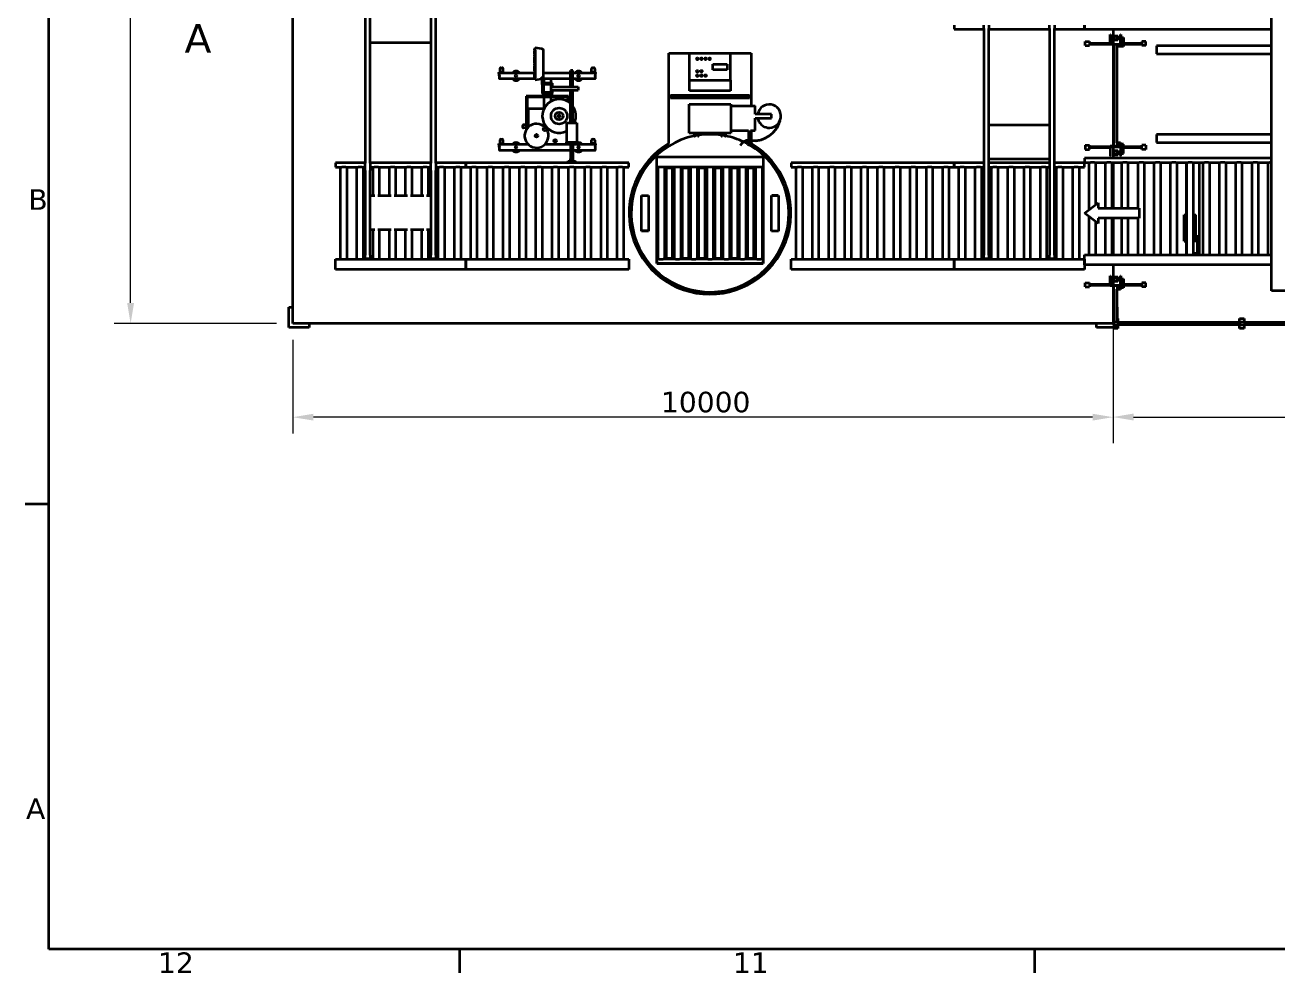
# Model space of a CAD drawing. Header units: millimetres. Extents: x 0 to 84100, y 0 to 59400.
# Drawn here: x 1710 to 16985, y 1710 to 13264 of the extents above; entities that cross this region are included whole.
import ezdxf

# ---------------------------------------------------------------- set-up
doc = ezdxf.new("R2010")
doc.units = ezdxf.units.MM
doc.header["$LTSCALE"] = 100
doc.linetypes.add('CHAIN', pattern=[0.3543, 0.2362, -0.0295, 0.0591, -0.0295])
for name, color, linetype, lineweight in [('Border (ISO)', 7, 'Continuous', 35), ('Dimension (ISO)', 7, 'Continuous', 18), ('Section Line (ISO)', 7, 'CHAIN', 50), ('Visible (ISO)', 7, 'Continuous', 35)]:
    doc.layers.add(name, color=color, linetype=linetype, lineweight=lineweight)
doc.styles.add('Label Text (ISO)', font='verdana.ttf')
doc.styles.add('Note Text (ISO)', font='verdana.ttf')
doc.dimstyles.new('Default - Method 1b (ISO)', dxfattribs={"dimscale": 100, "dimtxt": 2.5, "dimasz": 2.5, "dimexe": 2, "dimexo": 2, "dimgap": 0.5, "dimtad": 1, "dimtoh": 1, "dimdec": 1, "dimrnd": 1e-08, "dimtxsty": 'Note Text (ISO)', "dimcen": 0.09, "dimdle": 10, "dimclrd": 256, "dimclre": 256, "dimclrt": 256, "dimadec": 1, "dimazin": 2, "dimtfac": 0.72, "dimtmove": 0, "dimatfit": 3, "dimfxl": 1, "dimtolj": 1, "dimlwd": -1, "dimlwe": -1, "dimarcsym": 0})
doc.dimstyles.new('Salg Layout', dxfattribs={"dimscale": 100, "dimtxt": 2.5, "dimasz": 2.5, "dimexe": 3.175, "dimexo": 0, "dimgap": 0.762, "dimtad": 1, "dimdec": 0, "dimrnd": 1e-08, "dimzin": 0, "dimtxsty": 'Note Text (ISO)', "dimcen": 0.09, "dimdle": 10, "dimclrd": 256, "dimclre": 256, "dimclrt": 256, "dimadec": 0, "dimazin": 0, "dimtfac": 1, "dimtmove": 0, "dimatfit": 3, "dimfxl": 1, "dimtolj": 1, "dimtzin": 0, "dimlwd": -1, "dimlwe": -1, "dimarcsym": 0})

# ---------------------------------------------------------------- blocks, each defined once
blk = doc.blocks.new('Borders Default Border')
at = {"layer": 'Border (ISO)'}
for p, q in [((20, 74.25), (17.1, 74.25)), ((70.08, 20), (70.08, 17.1)), ((140.17, 20), (140.17, 17.1))]:
    blk.add_line(p, q, dxfattribs=at)
at = {"layer": 'Border (ISO)', "flags": 128}
blk.add_lwpolyline([(20, 20), (20, 574), (821, 574), (821, 20), (20, 20)], dxfattribs=at)
at = {"layer": 'Border (ISO)', "char_height": 2.5, "attachment_point": 7, "style": 'Note Text (ISO)'}
for s, insert in [('B', (17.5, 110.12)), ('A', (17.22, 35.88)), ('12', (33.31, 17.1)), ('11', (103.4, 17.1))]:
    blk.add_mtext(s, dxfattribs=dict(at, insert=insert))
blk = doc.blocks.new('2dTransSection0')
at = {"layer": 'Section Line (ISO)', "insert": (36.54, 129.26), "char_height": 3.5, "attachment_point": 7, "style": 'Label Text (ISO)'}
blk.add_mtext('A', dxfattribs=at)
blk = doc.blocks.new('*D19')
at = {"layer": 'Defpoints', "color": 0, "transparency": 16777216}
for p in [(14975, 9626), (39705, 9599), (39705, 8486)]:
    blk.add_point(p, dxfattribs=at)
at = {"layer": 'Dimension (ISO)', "transparency": 16777216}
for p, q in [((14975, 9626), (14975, 8169)), ((39705, 9599), (39705, 8169)), ((15225, 8486), (39455, 8486))]:
    blk.add_line(p, q, dxfattribs=at)
for points in [[(15225, 8528), (15225, 8444), (14975, 8486)], [(39455, 8528), (39455, 8444), (39705, 8486)]]:
    blk.add_solid(points, dxfattribs=at)
at = {"layer": 'Dimension (ISO)', "transparency": 16777216, "insert": (26826, 8823), "char_height": 250, "attachment_point": 1, "style": 'Note Text (ISO)'}
blk.add_mtext('\\A1;24731', dxfattribs=at)
blk = doc.blocks.new('*D20')
at = {"layer": 'Defpoints', "color": 0, "transparency": 16777216}
for p in [(4975, 9626), (14975, 9626), (4975, 8484)]:
    blk.add_point(p, dxfattribs=at)
at = {"layer": 'Dimension (ISO)', "transparency": 16777216}
for p, q in [((4975, 9426), (4975, 8284)), ((14975, 9426), (14975, 8284)), ((14725, 8484), (5225, 8484))]:
    blk.add_line(p, q, dxfattribs=at)
for points in [[(5225, 8526), (5225, 8443), (4975, 8484)], [(14725, 8526), (14725, 8443), (14975, 8484)]]:
    blk.add_solid(points, dxfattribs=at)
at = {"layer": 'Dimension (ISO)', "transparency": 16777216, "insert": (9463, 8794), "char_height": 250, "attachment_point": 1, "style": 'Note Text (ISO)'}
blk.add_mtext('\\A1;10000', dxfattribs=at)
blk = doc.blocks.new('*D22')
at = {"layer": 'Defpoints', "color": 0, "transparency": 16777216}
for p in [(2997, 19626), (4975, 19626), (4975, 9626)]:
    blk.add_point(p, dxfattribs=at)
at = {"layer": 'Dimension (ISO)', "transparency": 16777216}
for p, q in [((4775, 19626), (2797, 19626)), ((2997, 9876), (2997, 19376)), ((4775, 9626), (2797, 9626))]:
    blk.add_line(p, q, dxfattribs=at)
for points in [[(2955, 19376), (3039, 19376), (2997, 19626)], [(2955, 9876), (3039, 9876), (2997, 9626)]]:
    blk.add_solid(points, dxfattribs=at)
at = {"layer": 'Dimension (ISO)', "transparency": 16777216, "insert": (2687, 14114), "char_height": 250, "attachment_point": 1, "rotation": 90, "style": 'Note Text (ISO)'}
blk.add_mtext('\\A1;10000', dxfattribs=at)

msp = doc.modelspace()

# ---------------------------------------------------------------- linework, layer by layer
at = {"layer": 'Visible (ISO)'}
for p, q in [((4974.95, 9626.01), (4974.95, 19626.01)), ((16905.45, 10026.01), (16905.45, 19226.01)), ((5857.95, 14930.01), (5857.95, 11582.01)), ((5917.95, 11582.01), (5917.95, 14930.01)), ((6657.95, 14930.01), (6657.95, 11582.01)), ((6717.95, 11582.01), (6717.95, 14930.01)), ((13036.95, 13264.51), (13036.95, 13212.51)), ((13036.95, 13212.51), (13400.95, 13212.51)), ((13400.95, 13220.01), (13400.95, 13263)), ((13400.95, 13220.01), (13400.95, 10459.01)), ((13460.95, 13263), (13460.95, 13220.01)), ((13460.95, 10459.01), (13460.95, 13220.01)), ((13460.95, 13212.51), (14200.95, 13212.51)), ((14200.95, 13220.01), (14200.95, 13263)), ((14200.95, 13220.01), (14200.95, 10459.01)), ((14260.95, 13263), (14260.95, 13220.01)), ((14260.95, 10459.01), (14260.95, 13220.01)), ((14260.95, 13212.51), (14624.95, 13212.51)), ((14624.95, 13264.51), (14624.95, 13212.51)), ((14624.95, 13212.51), (14624.95, 13264.51)), ((14624.95, 13212.51), (16905.45, 13212.51)), ((14939.45, 13026.01), (14939.45, 13148.01)), ((14939.45, 13148.01), (14945.45, 13148.01)), ((14945.45, 13148.01), (14945.45, 13032.01)), ((14974.95, 13212.51), (14974.95, 13032.01)), ((15065.45, 13032.01), (15065.45, 13148.01)), ((15065.45, 13148.01), (15071.45, 13148.01)), ((15071.45, 13148.01), (15071.45, 13026.01)), ((5917.95, 13051.01), (6657.95, 13051.01)), ((7930.13, 12962.48), (7930.13, 12987.5)), ((8010.74, 12973.28), (7930.13, 12987.5)), ((14636.45, 13063.01), (14686.45, 13063.01)), ((14636.45, 13013.01), (14636.45, 13063.01)), ((14636.45, 13013.01), (14686.45, 13013.01)), ((14686.45, 13063.01), (14686.45, 13013.01)), ((14686.45, 13044.01), (14939.45, 13044.01)), ((14686.45, 13032.01), (14939.45, 13032.01)), ((15071.45, 13026.01), (14939.45, 13026.01)), ((14945.45, 13032.01), (15065.45, 13032.01)), ((14974.95, 13112.01), (14979.45, 13112.01)), ((14974.95, 13026.01), (14974.95, 11786.01)), ((14990.45, 13002.01), (14974.95, 13002.01)), ((14979.45, 13134.01), (15031.45, 13134.01)), ((14979.45, 13078.01), (14979.45, 13134.01)), ((15031.45, 13078.01), (14979.45, 13078.01)), ((14990.45, 11826.01), (14990.45, 13026.01)), ((15020.45, 13026.01), (15020.45, 11826.01)), ((15100.45, 13002.01), (15020.45, 13002.01)), ((15031.45, 13134.01), (15031.45, 13078.01)), ((15031.45, 13112.01), (15065.45, 13112.01)), ((15071.45, 13112.01), (15100.45, 13112.01)), ((15071.45, 13044.01), (15324.45, 13044.01)), ((15071.45, 13032.01), (15324.45, 13032.01)), ((15100.45, 13112.01), (15100.45, 13044.01)), ((15100.45, 13032.01), (15100.45, 13002.01)), ((15374.45, 13063.01), (15324.45, 13063.01)), ((15324.45, 13063.01), (15324.45, 13013.01)), ((15374.45, 13013.01), (15324.45, 13013.01)), ((15374.45, 13013.01), (15374.45, 13063.01)), ((16905.45, 13011.41), (15505.45, 13011.41)), ((15505.45, 13011.41), (15505.45, 12911.41)), ((7929.88, 12974.8), (7922.51, 12974.8)), ((7922.51, 12955.75), (7922.51, 12974.8)), ((7929.88, 12955.75), (7922.51, 12955.75)), ((7929.88, 12949.4), (7922.51, 12949.4)), ((7922.51, 12930.35), (7922.51, 12949.4)), ((7929.88, 12930.35), (7922.51, 12930.35)), ((7929.88, 12924), (7922.51, 12924)), ((7922.51, 12904.95), (7922.51, 12924)), ((7929.88, 12904.95), (7922.51, 12904.95)), ((7929.88, 12898.6), (7922.51, 12898.6)), ((7922.51, 12879.55), (7922.51, 12898.6)), ((7929.88, 12879.55), (7922.51, 12879.55)), ((7929.88, 12873.2), (7922.51, 12873.2)), ((7922.51, 12854.15), (7922.51, 12873.2)), ((7929.88, 12854.15), (7922.51, 12854.15)), ((7929.88, 12847.8), (7922.51, 12847.8)), ((7922.51, 12828.75), (7922.51, 12847.8)), ((7930.13, 12974.8), (7929.88, 12974.8)), ((7929.88, 12608.77), (7929.88, 12974.8)), ((7930.13, 12962.48), (7930.13, 12621.08)), ((8031.73, 12614.25), (8031.73, 12948.27)), ((9560.95, 12920.51), (9810.95, 12920.51)), ((9560.95, 11822.07), (9560.95, 12920.51)), ((9810.95, 12590.91), (9810.95, 12920.51)), ((9810.95, 12920.51), (10310.95, 12920.51)), ((9896.59, 12854.29), (9896.59, 12855.16)), ((9916.59, 12854.29), (9916.59, 12855.16)), ((9946.59, 12854.29), (9946.59, 12855.16)), ((9966.59, 12854.29), (9966.59, 12855.16)), ((9996.59, 12854.29), (9996.59, 12855.16)), ((10016.59, 12854.29), (10016.59, 12855.16)), ((10046.59, 12854.29), (10046.59, 12855.16)), ((10066.59, 12854.29), (10066.59, 12855.16)), ((10310.95, 12590.91), (10310.95, 12920.51)), ((10310.95, 12920.51), (10560.95, 12920.51)), ((10560.95, 12920.51), (10560.95, 12279.4)), ((15505.45, 12911.41), (16905.45, 12911.41)), ((7489.44, 12686.48), (7484.36, 12686.48)), ((7484.36, 12683.69), (7484.36, 12686.48)), ((7484.36, 12678.12), (7484.36, 12683.69)), ((7489.44, 12683.69), (7484.36, 12683.69)), ((7489.44, 12644.46), (7489.44, 12690.18)), ((7489.44, 12690.18), (7547.86, 12690.18)), ((7493.25, 12607.63), (7493.25, 12681.29)), ((7494.52, 12682.56), (7922.51, 12682.56)), ((7498.96, 12715.23), (7498.96, 12690.18)), ((7498.96, 12715.23), (7499.6, 12715.23)), ((7499.6, 12731.7), (7499.6, 12690.18)), ((7512.3, 12744.4), (7525, 12744.4)), ((7537.7, 12690.18), (7537.7, 12731.7)), ((7537.7, 12715.23), (7538.33, 12715.23)), ((7538.33, 12690.18), (7538.33, 12715.23)), ((7547.86, 12690.18), (7547.86, 12682.56)), ((7547.86, 12686.48), (7552.94, 12686.48)), ((7547.86, 12683.69), (7552.94, 12683.69)), ((7552.94, 12683.69), (7552.94, 12686.48)), ((7552.94, 12682.56), (7552.94, 12683.69)), ((7929.88, 12828.75), (7922.51, 12828.75)), ((7929.88, 12822.4), (7922.51, 12822.4)), ((7922.51, 12803.35), (7922.51, 12822.4)), ((7929.88, 12803.35), (7922.51, 12803.35)), ((7929.88, 12797), (7922.51, 12797)), ((7922.51, 12777.95), (7922.51, 12797)), ((7929.88, 12777.95), (7922.51, 12777.95)), ((7929.88, 12771.6), (7922.51, 12771.6)), ((7922.51, 12752.55), (7922.51, 12771.6)), ((7929.88, 12752.55), (7922.51, 12752.55)), ((7929.88, 12746.2), (7922.51, 12746.2)), ((7922.51, 12727.15), (7922.51, 12746.2)), ((7929.88, 12727.15), (7922.51, 12727.15)), ((7929.88, 12720.8), (7922.51, 12720.8)), ((7922.51, 12701.75), (7922.51, 12720.8)), ((7929.88, 12701.75), (7922.51, 12701.75)), ((7929.88, 12695.4), (7922.51, 12695.4)), ((7922.51, 12676.35), (7922.51, 12695.4)), ((8031.73, 12682.56), (8358.68, 12682.56)), ((8389.16, 12708.44), (8358.68, 12708.44)), ((8358.68, 12510.44), (8358.68, 12708.44)), ((8389.16, 12510.44), (8389.16, 12708.44)), ((8389.16, 12682.56), (8660.38, 12682.56)), ((8607.04, 12686.48), (8601.96, 12686.48)), ((8601.96, 12683.69), (8601.96, 12686.48)), ((8601.96, 12682.56), (8601.96, 12683.69)), ((8607.04, 12683.69), (8601.96, 12683.69)), ((8665.46, 12690.18), (8607.04, 12690.18)), ((8607.04, 12690.18), (8607.04, 12682.56)), ((8616.56, 12690.18), (8616.56, 12715.23)), ((8616.56, 12715.23), (8617.2, 12715.23)), ((8617.2, 12690.18), (8617.2, 12731.7)), ((8629.9, 12744.4), (8642.6, 12744.4)), ((8655.3, 12731.7), (8655.3, 12690.18)), ((8655.3, 12715.23), (8655.93, 12715.23)), ((8655.93, 12715.23), (8655.93, 12690.18)), ((8661.65, 12681.29), (8661.65, 12607.63)), ((8665.46, 12644.46), (8665.46, 12690.18)), ((8665.46, 12686.48), (8670.54, 12686.48)), ((8665.46, 12683.69), (8670.54, 12683.69)), ((8670.54, 12683.69), (8670.54, 12686.48)), ((8670.54, 12678.12), (8670.54, 12683.69)), ((9896.59, 12701.18), (9896.59, 12702.05)), ((9916.59, 12701.18), (9916.59, 12702.05)), ((9946.59, 12701.18), (9946.59, 12702.05)), ((9966.59, 12701.18), (9966.59, 12702.05)), ((10096.32, 12718.3), (10096.32, 12786.15)), ((10096.32, 12786.15), (10269.92, 12786.15)), ((10096.32, 12717.43), (10096.32, 12718.3)), ((10269.92, 12718.3), (10096.32, 12718.3)), ((10269.92, 12717.43), (10096.32, 12717.43)), ((10269.92, 12786.15), (10269.92, 12718.3)), ((10269.92, 12717.43), (10269.92, 12718.3)), ((7484.36, 12675.33), (7484.36, 12678.12)), ((7489.44, 12678.12), (7484.36, 12678.12)), ((7489.44, 12675.33), (7484.36, 12675.33)), ((7930.13, 12606.36), (7494.52, 12606.36)), ((7929.88, 12676.35), (7922.51, 12676.35)), ((7929.88, 12670), (7922.51, 12670)), ((7922.51, 12650.95), (7922.51, 12670)), ((7929.88, 12650.95), (7922.51, 12650.95)), ((7929.88, 12644.6), (7922.51, 12644.6)), ((7922.51, 12625.55), (7922.51, 12644.6)), ((7929.88, 12625.55), (7922.51, 12625.55)), ((7930.13, 12608.77), (7929.88, 12608.77)), ((7930.13, 12596.07), (7930.13, 12621.08)), ((7930.13, 12596.07), (8031.73, 12613.98)), ((8013.95, 12606.36), (7988.51, 12606.36)), ((8013.95, 12537.78), (8013.95, 12610.85)), ((8013.95, 12537.78), (8013.95, 12428.56)), ((8031.73, 12537.78), (8013.95, 12537.78)), ((8031.73, 12614.25), (8031.73, 12613.98)), ((8031.73, 12537.78), (8031.73, 12613.98)), ((8358.68, 12606.36), (8031.73, 12606.36)), ((8140.95, 12555.56), (8031.73, 12555.56)), ((8123.17, 12537.78), (8031.73, 12537.78)), ((8031.73, 12537.78), (8031.73, 12446.34)), ((8035.72, 12606.36), (8035.72, 12555.56)), ((8119.18, 12606.36), (8119.18, 12555.56)), ((8123.17, 12446.34), (8123.17, 12537.78)), ((8140.95, 12510.44), (8140.95, 12555.56)), ((8660.38, 12606.36), (8389.16, 12606.36)), ((8665.46, 12678.12), (8670.54, 12678.12)), ((8665.46, 12675.33), (8670.54, 12675.33)), ((8670.54, 12675.33), (8670.54, 12678.12)), ((9810.95, 12463.26), (9810.95, 12590.91)), ((9810.95, 12590.91), (10310.95, 12590.91)), ((9896.59, 12647.39), (9896.59, 12648.25)), ((9916.59, 12647.39), (9916.59, 12648.25)), ((9946.59, 12647.39), (9946.59, 12648.25)), ((9966.59, 12647.39), (9966.59, 12648.25)), ((9996.59, 12647.39), (9996.59, 12648.25)), ((10016.59, 12647.39), (10016.59, 12648.25)), ((10310.95, 12590.91), (10310.95, 12463.26)), ((8023.6, 12396.81), (7817.81, 12396.81)), ((7817.81, 12396.81), (7817.81, 12384.11)), ((8337.09, 12384.11), (7817.81, 12384.11)), ((7819.08, 12384.11), (7819.08, 11986.33)), ((7831.78, 12384.11), (7831.78, 12005.13)), ((8013.95, 12428.56), (8026.14, 12428.56)), ((8131.3, 12419.67), (8023.6, 12419.67)), ((8023.6, 12419.67), (8023.6, 12396.81)), ((8131.3, 12396.81), (8023.6, 12396.81)), ((8026.14, 12442.91), (8029.32, 12446.09)), ((8026.14, 12419.67), (8026.14, 12442.91)), ((8029.32, 12446.09), (8056.62, 12446.09)), ((8056.62, 12436.44), (8031.22, 12436.44)), ((8031.22, 12436.44), (8031.22, 12424.5)), ((8031.22, 12428.56), (8031.48, 12428.56)), ((8031.22, 12424.5), (8123.68, 12424.5)), ((8056.88, 12436.18), (8031.48, 12436.18)), ((8031.48, 12436.18), (8031.48, 12424.75)), ((8031.48, 12424.75), (8123.42, 12424.75)), ((8031.73, 12446.34), (8123.17, 12446.34)), ((8035.72, 12424.75), (8035.72, 12424.5)), ((8035.72, 12384.11), (8035.72, 12244.41)), ((8056.62, 12446.09), (8056.62, 12436.44)), ((8056.88, 12446.34), (8056.88, 12436.18)), ((8098.02, 12436.18), (8098.02, 12446.34)), ((8123.42, 12436.18), (8098.02, 12436.18)), ((8098.28, 12436.44), (8098.28, 12446.09)), ((8098.28, 12446.09), (8125.58, 12446.09)), ((8123.68, 12436.44), (8098.28, 12436.44)), ((8119.18, 12424.75), (8119.18, 12424.5)), ((8119.18, 12384.11), (8119.18, 12333.12)), ((8123.17, 12510.44), (8453.37, 12510.44)), ((8123.17, 12469.8), (8453.37, 12469.8)), ((8123.42, 12424.75), (8123.42, 12436.18)), ((8123.42, 12428.56), (8123.68, 12428.56)), ((8123.68, 12424.5), (8123.68, 12436.44)), ((8125.58, 12446.09), (8128.76, 12442.91)), ((8128.76, 12442.91), (8128.76, 12419.67)), ((8128.76, 12428.56), (8140.95, 12428.56)), ((8131.3, 12419.67), (8131.3, 12396.81)), ((8337.09, 12396.81), (8131.3, 12396.81)), ((8140.95, 12428.56), (8140.95, 12469.8)), ((8323.12, 12384.11), (8323.12, 12333.54)), ((8335.82, 12384.11), (8335.82, 12325.67)), ((8337.09, 12396.81), (8337.09, 12384.11)), ((8358.68, 12073.44), (8358.68, 12469.8)), ((8389.16, 12073.44), (8389.16, 12469.8)), ((8453.37, 12510.44), (8453.37, 12469.8)), ((9580.95, 12371.29), (9580.95, 12411.29)), ((9580.95, 12411.29), (10540.95, 12411.29)), ((10310.95, 12463.26), (9810.95, 12463.26)), ((10540.95, 12411.29), (10540.95, 12371.29)), ((7844.48, 12244.41), (7844.48, 12019.13)), ((8036.82, 12244.41), (7844.48, 12244.41)), ((10540.95, 12371.29), (9580.95, 12371.29)), ((9808.95, 11947.19), (9808.95, 12301.19)), ((9808.95, 12301.19), (10312.95, 12301.19)), ((10312.95, 12301.19), (10312.95, 11947.19)), ((10312.95, 12279.4), (10610.95, 12279.4)), ((10610.95, 12179.4), (10610.95, 12279.4)), ((8310.42, 12073.44), (8310.42, 11838.01)), ((8310.42, 12073.44), (8437.42, 12073.44)), ((8437.42, 12073.44), (8437.42, 11838.01)), ((10810.95, 12179.4), (10610.95, 12179.4)), ((10610.95, 11979.4), (10610.95, 12129.4)), ((10610.95, 12129.4), (10810.95, 12129.4)), ((10810.95, 12129.4), (10810.95, 12179.4)), ((7777.86, 12017.08), (7777.86, 12039.94)), ((7819.08, 12047.56), (7785.48, 12047.56)), ((7819.08, 12009.46), (7785.48, 12009.46)), ((7844.48, 12047.56), (7831.78, 12047.56)), ((7835.36, 12009.46), (7831.78, 12009.46)), ((10312.95, 11947.19), (9808.95, 11947.19)), ((9870.95, 11947.19), (9870.95, 11913.19)), ((9873.95, 11916.19), (9873.95, 11942.19)), ((9877.95, 11946.19), (9913.95, 11946.19)), ((9917.95, 11942.19), (9917.95, 11916.19)), ((9920.95, 11913.19), (9920.95, 11947.19)), ((10200.95, 11947.19), (10200.95, 11913.19)), ((10203.95, 11916.19), (10203.95, 11942.19)), ((10207.95, 11946.19), (10243.95, 11946.19)), ((10247.95, 11942.19), (10247.95, 11916.19)), ((10250.95, 11913.19), (10250.95, 11947.19)), ((10312.95, 11979.4), (10529.35, 11979.4)), ((10529.35, 11979.4), (10529.35, 11811.34)), ((10556.18, 11979.4), (10610.95, 11979.4)), ((10556.18, 11811.34), (10556.18, 11979.4)), ((10560.95, 11979.4), (10560.95, 11857.24)), ((14200.95, 12044.51), (13460.95, 12044.51)), ((16905.45, 11931.41), (15505.45, 11931.41)), ((15505.45, 11931.41), (15505.45, 11831.41)), ((7489.44, 11816.32), (7484.36, 11816.32)), ((7484.36, 11813.54), (7484.36, 11816.32)), ((7484.36, 11807.96), (7484.36, 11813.54)), ((7489.44, 11813.54), (7484.36, 11813.54)), ((7484.36, 11805.18), (7484.36, 11807.96)), ((7489.44, 11807.96), (7484.36, 11807.96)), ((7489.44, 11805.18), (7484.36, 11805.18)), ((7489.44, 11774.31), (7489.44, 11820.03)), ((7489.44, 11820.03), (7547.86, 11820.03)), ((7493.25, 11737.48), (7493.25, 11811.14)), ((7494.52, 11812.41), (7841.35, 11812.41)), ((7498.96, 11845.07), (7498.96, 11820.03)), ((7498.96, 11845.07), (7499.6, 11845.07)), ((7499.6, 11861.55), (7499.6, 11820.03)), ((7512.3, 11874.25), (7525, 11874.25)), ((7537.7, 11820.03), (7537.7, 11861.55)), ((7537.7, 11845.07), (7538.33, 11845.07)), ((7538.33, 11820.03), (7538.33, 11845.07)), ((7547.86, 11820.03), (7547.86, 11812.41)), ((7547.86, 11816.32), (7552.94, 11816.32)), ((7547.86, 11813.54), (7552.94, 11813.54)), ((7552.94, 11813.54), (7552.94, 11816.32)), ((7552.94, 11812.41), (7552.94, 11813.54)), ((8050.8, 11812.41), (8358.68, 11812.41)), ((8050.99, 11812.61), (8310.42, 11812.61)), ((8119.18, 11812.61), (8119.18, 11812.41)), ((8310.42, 11838.01), (8437.42, 11838.01)), ((8310.42, 11812.61), (8310.42, 11838.01)), ((8358.68, 11838.01), (8358.68, 11617.03)), ((8389.16, 11838.01), (8389.16, 11617.03)), ((8389.16, 11812.41), (8660.38, 11812.41)), ((8607.04, 11816.32), (8601.96, 11816.32)), ((8601.96, 11813.54), (8601.96, 11816.32)), ((8601.96, 11812.41), (8601.96, 11813.54)), ((8607.04, 11813.54), (8601.96, 11813.54)), ((8665.46, 11820.03), (8607.04, 11820.03)), ((8607.04, 11820.03), (8607.04, 11812.41)), ((8616.56, 11820.03), (8616.56, 11845.07)), ((8616.56, 11845.07), (8617.2, 11845.07)), ((8617.2, 11820.03), (8617.2, 11861.55)), ((8629.9, 11874.25), (8642.6, 11874.25)), ((8655.3, 11861.55), (8655.3, 11820.03)), ((8655.3, 11845.07), (8655.93, 11845.07)), ((8655.93, 11845.07), (8655.93, 11820.03)), ((8661.65, 11811.14), (8661.65, 11737.48)), ((8665.46, 11774.31), (8665.46, 11820.03)), ((8665.46, 11816.32), (8670.54, 11816.32)), ((8665.46, 11813.54), (8670.54, 11813.54)), ((8665.46, 11807.96), (8670.54, 11807.96)), ((8665.46, 11805.18), (8670.54, 11805.18)), ((8670.54, 11813.54), (8670.54, 11816.32)), ((8670.54, 11807.96), (8670.54, 11813.54)), ((8670.54, 11805.18), (8670.54, 11807.96)), ((9874.95, 11909.19), (9880.95, 11909.19)), ((9880.95, 11912.19), (9877.95, 11912.19)), ((9880.95, 11909.19), (9880.95, 11912.19)), ((9913.95, 11912.19), (9910.95, 11912.19)), ((9910.95, 11912.19), (9910.95, 11909.19)), ((9910.95, 11909.19), (9916.95, 11909.19)), ((10204.95, 11909.19), (10210.95, 11909.19)), ((10210.95, 11912.19), (10207.95, 11912.19)), ((10210.95, 11909.19), (10210.95, 11912.19)), ((10243.95, 11912.19), (10240.95, 11912.19)), ((10240.95, 11912.19), (10240.95, 11909.19)), ((10240.95, 11909.19), (10246.95, 11909.19)), ((10428.69, 11795), (10430.5, 11794.16)), ((10529.35, 11811.34), (10556.18, 11811.34)), ((10560.95, 11855.23), (10560.95, 11850.73)), ((14636.45, 11799.01), (14686.45, 11799.01)), ((14636.45, 11799.01), (14636.45, 11749.01)), ((14686.45, 11749.01), (14686.45, 11799.01)), ((14939.45, 11780.01), (14686.45, 11780.01)), ((14939.45, 11768.01), (14686.45, 11768.01)), ((14939.45, 11786.01), (14939.45, 11664.01)), ((15071.45, 11786.01), (14939.45, 11786.01)), ((14945.45, 11664.01), (14945.45, 11780.01)), ((14945.45, 11780.01), (15065.45, 11780.01)), ((14974.95, 11833.51), (14990.45, 11833.51)), ((14985.45, 11810.01), (14974.95, 11810.01)), ((14974.95, 11780.01), (14974.95, 11639.51)), ((14985.45, 11826.01), (14990.45, 11826.01)), ((14985.45, 11786.01), (14985.45, 11826.01)), ((15020.45, 11833.51), (15065.45, 11833.51)), ((15020.45, 11826.01), (15025.45, 11826.01)), ((15025.45, 11826.01), (15025.45, 11786.01)), ((15100.45, 11810.01), (15025.45, 11810.01)), ((15065.45, 11833.51), (15065.45, 11810.01)), ((15065.45, 11780.01), (15065.45, 11664.01)), ((15071.45, 11664.01), (15071.45, 11786.01)), ((15324.45, 11780.01), (15071.45, 11780.01)), ((15324.45, 11768.01), (15071.45, 11768.01)), ((15100.45, 11780.01), (15100.45, 11810.01)), ((15100.45, 11700.01), (15100.45, 11768.01)), ((15374.45, 11799.01), (15324.45, 11799.01)), ((15324.45, 11749.01), (15324.45, 11799.01)), ((15374.45, 11799.01), (15374.45, 11749.01)), ((15505.45, 11831.41), (16905.45, 11831.41)), ((8358.68, 11736.21), (7494.52, 11736.21)), ((8404.4, 11617.03), (8343.44, 11617.03)), ((8343.44, 11617.03), (8343.44, 11591.63)), ((8660.38, 11736.21), (8389.16, 11736.21)), ((8404.4, 11617.03), (8404.4, 11591.63)), ((9412.45, 11657.01), (10709.45, 11657.01)), ((9412.45, 11532.01), (9412.45, 11657.01)), ((10709.45, 11657.01), (10709.45, 11532.01)), ((13460.95, 11634.51), (14200.95, 11634.51)), ((16905.45, 11639.51), (14624.95, 11639.51)), ((14624.95, 11639.51), (14624.95, 11587.51)), ((14636.45, 11749.01), (14686.45, 11749.01)), ((14939.45, 11664.01), (14945.45, 11664.01)), ((14974.95, 11700.01), (14979.45, 11700.01)), ((14979.45, 11734.01), (15031.45, 11734.01)), ((14979.45, 11678.01), (14979.45, 11734.01)), ((15031.45, 11678.01), (14979.45, 11678.01)), ((15031.45, 11734.01), (15031.45, 11678.01)), ((15031.45, 11700.01), (15065.45, 11700.01)), ((15065.45, 11664.01), (15071.45, 11664.01)), ((15071.45, 11700.01), (15100.45, 11700.01)), ((15374.45, 11749.01), (15324.45, 11749.01)), ((5857.95, 11584.01), (5496.95, 11584.01)), ((5496.95, 11584.01), (5496.95, 11532.01)), ((5496.95, 11532.01), (5570.92, 11532.01)), ((5556.2, 10409.01), (5556.2, 11532.01)), ((5621.48, 11532.01), (5570.92, 11532.01)), ((5621.48, 11532.01), (5769.42, 11532.01)), ((5636.2, 10409.01), (5636.2, 11532.01)), ((5754.7, 10409.01), (5754.7, 11532.01)), ((5819.98, 11532.01), (5769.42, 11532.01)), ((5819.98, 11532.01), (5857.95, 11532.01)), ((5834.7, 10409.01), (5834.7, 11532.01)), ((5857.95, 11539.02), (5857.95, 11582.01)), ((5857.95, 11493.01), (5857.95, 11536)), ((5857.95, 11493.01), (5857.95, 10459.01)), ((6657.95, 11584.01), (5917.95, 11584.01)), ((5917.95, 11582.01), (5917.95, 11539.02)), ((5917.95, 11536), (5917.95, 11493.01)), ((5917.95, 11532.01), (5967.92, 11532.01)), ((5917.95, 10459.01), (5917.95, 11493.01)), ((5953.2, 11181.01), (5953.2, 11532.01)), ((6018.48, 11532.01), (5967.92, 11532.01)), ((6018.48, 11532.01), (6166.42, 11532.01)), ((6033.2, 11181.01), (6033.2, 11532.01)), ((6151.7, 11181.01), (6151.7, 11532.01)), ((6216.98, 11532.01), (6166.42, 11532.01)), ((6216.98, 11532.01), (6364.92, 11532.01)), ((6231.7, 11181.01), (6231.7, 11532.01)), ((6350.2, 11181.01), (6350.2, 11532.01)), ((6415.48, 11532.01), (6364.92, 11532.01)), ((6415.48, 11532.01), (6563.42, 11532.01)), ((6430.2, 11181.01), (6430.2, 11532.01)), ((6548.7, 11181.01), (6548.7, 11532.01)), ((6613.98, 11532.01), (6563.42, 11532.01)), ((6613.98, 11532.01), (6657.95, 11532.01)), ((6628.7, 11181.01), (6628.7, 11532.01)), ((6657.95, 11539.02), (6657.95, 11582.01)), ((6657.95, 11493.01), (6657.95, 11536)), ((6657.95, 11493.01), (6657.95, 10459.01)), ((7084.95, 11584.01), (6717.95, 11584.01)), ((6717.95, 11582.01), (6717.95, 11539.02)), ((6717.95, 11536), (6717.95, 11493.01)), ((6717.95, 11532.01), (6761.92, 11532.01)), ((6717.95, 10459.01), (6717.95, 11493.01)), ((6747.2, 10409.01), (6747.2, 11532.01)), ((6812.48, 11532.01), (6761.92, 11532.01)), ((6812.48, 11532.01), (6960.42, 11532.01)), ((6827.2, 10409.01), (6827.2, 11532.01)), ((6945.7, 10409.01), (6945.7, 11532.01)), ((7010.98, 11532.01), (6960.42, 11532.01)), ((7010.98, 11532.01), (7084.95, 11532.01)), ((7025.7, 10409.01), (7025.7, 11532.01)), ((7084.95, 11532.01), (7084.95, 11584.01)), ((8315.5, 11584.01), (7084.95, 11584.01)), ((7084.95, 11584.01), (7084.95, 11532.01)), ((7084.95, 11532.01), (7158.92, 11532.01)), ((7144.2, 10409.01), (7144.2, 11532.01)), ((7209.48, 11532.01), (7158.92, 11532.01)), ((7209.48, 11532.01), (7357.42, 11532.01)), ((7224.2, 10409.01), (7224.2, 11532.01)), ((7342.7, 10409.01), (7342.7, 11532.01)), ((7407.98, 11532.01), (7357.42, 11532.01)), ((7407.98, 11532.01), (7555.92, 11532.01)), ((7422.7, 10409.01), (7422.7, 11532.01)), ((7541.2, 10409.01), (7541.2, 11532.01)), ((7606.48, 11532.01), (7555.92, 11532.01)), ((7606.48, 11532.01), (7754.42, 11532.01)), ((7621.2, 10409.01), (7621.2, 11532.01)), ((7739.7, 10409.01), (7739.7, 11532.01)), ((7804.98, 11532.01), (7754.42, 11532.01)), ((7804.98, 11532.01), (7952.92, 11532.01)), ((7819.7, 10409.01), (7819.7, 11532.01)), ((7938.2, 10409.01), (7938.2, 11532.01)), ((8003.48, 11532.01), (7952.92, 11532.01)), ((8003.48, 11532.01), (8151.42, 11532.01)), ((8018.2, 10409.01), (8018.2, 11532.01)), ((8136.7, 10409.01), (8136.7, 11532.01)), ((8201.98, 11532.01), (8151.42, 11532.01)), ((8201.98, 11532.01), (8349.92, 11532.01)), ((8216.7, 10409.01), (8216.7, 11532.01)), ((8432.34, 11591.63), (8315.5, 11591.63)), ((8315.5, 11591.63), (8315.5, 11584.01)), ((8432.34, 11584.01), (8315.5, 11584.01)), ((8335.2, 10409.01), (8335.2, 11532.01)), ((8400.48, 11532.01), (8349.92, 11532.01)), ((8400.48, 11532.01), (8548.42, 11532.01)), ((8415.2, 10409.01), (8415.2, 11532.01)), ((8432.34, 11591.63), (8432.34, 11584.01)), ((9069.95, 11584.01), (8432.34, 11584.01)), ((8533.7, 10409.01), (8533.7, 11532.01)), ((8598.98, 11532.01), (8548.42, 11532.01)), ((8598.98, 11532.01), (8746.92, 11532.01)), ((8613.7, 10409.01), (8613.7, 11532.01)), ((8732.2, 10409.01), (8732.2, 11532.01)), ((8797.48, 11532.01), (8746.92, 11532.01)), ((8797.48, 11532.01), (8945.42, 11532.01)), ((8812.2, 10409.01), (8812.2, 11532.01)), ((8930.7, 10409.01), (8930.7, 11532.01)), ((8995.98, 11532.01), (8945.42, 11532.01)), ((8995.98, 11532.01), (9069.95, 11532.01)), ((9010.7, 10409.01), (9010.7, 11532.01)), ((9069.95, 11532.01), (9069.95, 11584.01)), ((10709.45, 11532.01), (9412.45, 11532.01)), ((9412.45, 10357.01), (9412.45, 11532.01)), ((9425.63, 11532.01), (9425.63, 10409.01)), ((9505.63, 11532.01), (9505.63, 10409.01)), ((9604.85, 11520.51), (9524.85, 11520.51)), ((9524.85, 11520.51), (9524.85, 10420.51)), ((9604.85, 10420.51), (9604.85, 11520.51)), ((9624.07, 11532.01), (9624.07, 10409.01)), ((9704.07, 11532.01), (9704.07, 10409.01)), ((9803.29, 11520.51), (9723.29, 11520.51)), ((9723.29, 11520.51), (9723.29, 10420.51)), ((9803.29, 10420.51), (9803.29, 11520.51)), ((9822.51, 11532.01), (9822.51, 10409.01)), ((9902.51, 11532.01), (9902.51, 10409.01)), ((10001.73, 11520.51), (9921.73, 11520.51)), ((9921.73, 11520.51), (9921.73, 10420.51)), ((10001.73, 10420.51), (10001.73, 11520.51)), ((10020.95, 11532.01), (10020.95, 10409.01)), ((10100.95, 11532.01), (10100.95, 10409.01)), ((10200.17, 11520.51), (10120.17, 11520.51)), ((10120.17, 11520.51), (10120.17, 10420.51)), ((10200.17, 10420.51), (10200.17, 11520.51)), ((10219.39, 11532.01), (10219.39, 10409.01)), ((10299.39, 11532.01), (10299.39, 10409.01)), ((10398.61, 11520.51), (10318.61, 11520.51)), ((10318.61, 11520.51), (10318.61, 10420.51)), ((10398.61, 10420.51), (10398.61, 11520.51)), ((10417.83, 11532.01), (10417.83, 10409.01)), ((10497.83, 11532.01), (10497.83, 10409.01)), ((10597.05, 11520.51), (10517.05, 11520.51)), ((10517.05, 11520.51), (10517.05, 10420.51)), ((10597.05, 10420.51), (10597.05, 11520.51)), ((10616.27, 11532.01), (10616.27, 10409.01)), ((10696.27, 11532.01), (10696.27, 10409.01)), ((10709.45, 11532.01), (10709.45, 10357.01)), ((13036.95, 11584.01), (11051.95, 11584.01)), ((11051.95, 11584.01), (11051.95, 11532.01)), ((11051.95, 11532.01), (11125.92, 11532.01)), ((11111.2, 10409.01), (11111.2, 11532.01)), ((11176.48, 11532.01), (11125.92, 11532.01)), ((11176.48, 11532.01), (11324.42, 11532.01)), ((11191.2, 10409.01), (11191.2, 11532.01)), ((11309.7, 10409.01), (11309.7, 11532.01)), ((11374.98, 11532.01), (11324.42, 11532.01)), ((11374.98, 11532.01), (11522.92, 11532.01)), ((11389.7, 10409.01), (11389.7, 11532.01)), ((11508.2, 10409.01), (11508.2, 11532.01)), ((11573.48, 11532.01), (11522.92, 11532.01)), ((11573.48, 11532.01), (11721.42, 11532.01)), ((11588.2, 10409.01), (11588.2, 11532.01)), ((11706.7, 10409.01), (11706.7, 11532.01)), ((11771.98, 11532.01), (11721.42, 11532.01)), ((11771.98, 11532.01), (11919.92, 11532.01)), ((11786.7, 10409.01), (11786.7, 11532.01)), ((11905.2, 10409.01), (11905.2, 11532.01)), ((11970.48, 11532.01), (11919.92, 11532.01)), ((11970.48, 11532.01), (12118.42, 11532.01)), ((11985.2, 10409.01), (11985.2, 11532.01)), ((12103.7, 10409.01), (12103.7, 11532.01)), ((12168.98, 11532.01), (12118.42, 11532.01)), ((12168.98, 11532.01), (12316.92, 11532.01)), ((12183.7, 10409.01), (12183.7, 11532.01)), ((12302.2, 10409.01), (12302.2, 11532.01)), ((12367.48, 11532.01), (12316.92, 11532.01)), ((12367.48, 11532.01), (12515.42, 11532.01)), ((12382.2, 10409.01), (12382.2, 11532.01)), ((12500.7, 10409.01), (12500.7, 11532.01)), ((12565.98, 11532.01), (12515.42, 11532.01)), ((12565.98, 11532.01), (12713.92, 11532.01)), ((12580.7, 10409.01), (12580.7, 11532.01)), ((12699.2, 10409.01), (12699.2, 11532.01)), ((12764.48, 11532.01), (12713.92, 11532.01)), ((12764.48, 11532.01), (12912.42, 11532.01)), ((12779.2, 10409.01), (12779.2, 11532.01)), ((12897.7, 10409.01), (12897.7, 11532.01)), ((12962.98, 11532.01), (12912.42, 11532.01)), ((12962.98, 11532.01), (13036.95, 11532.01)), ((12977.7, 10409.01), (12977.7, 11532.01)), ((13400.95, 11584.01), (13036.95, 11584.01)), ((13036.95, 11584.01), (13036.95, 11532.01)), ((13036.95, 11532.01), (13036.95, 11584.01)), ((13036.95, 11532.01), (13110.92, 11532.01)), ((13096.2, 10409.01), (13096.2, 11532.01)), ((13161.48, 11532.01), (13110.92, 11532.01)), ((13161.48, 11532.01), (13309.42, 11532.01)), ((13176.2, 10409.01), (13176.2, 11532.01)), ((13294.7, 10409.01), (13294.7, 11532.01)), ((13359.98, 11532.01), (13309.42, 11532.01)), ((13359.98, 11532.01), (13400.95, 11532.01)), ((13374.7, 10409.01), (13374.7, 11532.01)), ((14200.95, 11584.01), (13460.95, 11584.01)), ((13460.95, 11532.01), (13507.92, 11532.01)), ((13493.2, 10409.01), (13493.2, 11532.01)), ((13558.48, 11532.01), (13507.92, 11532.01)), ((13558.48, 11532.01), (13706.42, 11532.01)), ((13573.2, 10409.01), (13573.2, 11532.01)), ((13691.7, 10409.01), (13691.7, 11532.01)), ((13756.98, 11532.01), (13706.42, 11532.01)), ((13756.98, 11532.01), (13904.92, 11532.01)), ((13771.7, 10409.01), (13771.7, 11532.01)), ((13890.2, 10409.01), (13890.2, 11532.01)), ((13955.48, 11532.01), (13904.92, 11532.01)), ((13955.48, 11532.01), (14103.42, 11532.01)), ((13970.2, 10409.01), (13970.2, 11532.01)), ((14088.7, 10409.01), (14088.7, 11532.01)), ((14153.98, 11532.01), (14103.42, 11532.01)), ((14153.98, 11532.01), (14200.95, 11532.01)), ((14168.7, 10409.01), (14168.7, 11532.01)), ((14624.95, 11584.01), (14260.95, 11584.01)), ((14260.95, 11532.01), (14301.92, 11532.01)), ((14287.2, 10409.01), (14287.2, 11532.01)), ((14352.48, 11532.01), (14301.92, 11532.01)), ((14352.48, 11532.01), (14500.42, 11532.01)), ((14367.2, 10409.01), (14367.2, 11532.01)), ((14485.7, 10409.01), (14485.7, 11532.01)), ((14550.98, 11532.01), (14500.42, 11532.01)), ((14550.98, 11532.01), (14624.95, 11532.01)), ((14565.7, 10409.01), (14565.7, 11532.01)), ((14624.95, 11587.51), (14698.92, 11587.51)), ((14624.95, 11532.01), (14624.95, 11584.01)), ((14684.2, 11014.95), (14684.2, 11587.51)), ((14749.48, 11587.51), (14698.92, 11587.51)), ((14749.48, 11587.51), (14897.42, 11587.51)), ((14764.2, 11074.95), (14764.2, 11587.51)), ((14882.7, 11033.01), (14882.7, 11587.51)), ((14947.98, 11587.51), (14897.42, 11587.51)), ((14947.98, 11587.51), (15095.92, 11587.51)), ((14962.7, 11033.01), (14962.7, 11587.51)), ((14974.95, 11587.51), (14974.95, 11033.01)), ((15081.2, 11033.01), (15081.2, 11587.51)), ((15146.48, 11587.51), (15095.92, 11587.51)), ((15146.48, 11587.51), (15294.42, 11587.51)), ((15161.2, 11033.01), (15161.2, 11587.51)), ((15279.7, 11033.01), (15279.7, 11587.51)), ((15344.98, 11587.51), (15294.42, 11587.51)), ((15344.98, 11587.51), (15492.92, 11587.51)), ((15359.7, 10464.51), (15359.7, 11587.51)), ((15478.2, 10464.51), (15478.2, 11587.51)), ((15543.48, 11587.51), (15492.92, 11587.51)), ((15543.48, 11587.51), (15691.42, 11587.51)), ((15558.2, 10464.51), (15558.2, 11587.51)), ((15676.7, 10464.51), (15676.7, 11587.51)), ((15741.98, 11587.51), (15691.42, 11587.51)), ((15741.98, 11587.51), (15889.92, 11587.51)), ((15756.7, 10464.51), (15756.7, 11587.51)), ((15865.45, 11587.51), (15865.45, 10950.51)), ((15875.2, 10464.51), (15875.2, 11587.51)), ((15940.48, 11587.51), (15889.92, 11587.51)), ((15940.48, 11587.51), (16088.42, 11587.51)), ((15955.2, 10464.51), (15955.2, 11587.51)), ((16025.45, 11587.51), (16025.45, 10685.01)), ((16073.7, 10464.51), (16073.7, 11587.51)), ((16138.98, 11587.51), (16088.42, 11587.51)), ((16138.98, 11587.51), (16286.92, 11587.51)), ((16153.7, 10464.51), (16153.7, 11587.51)), ((16272.2, 10464.51), (16272.2, 11587.51)), ((16337.48, 11587.51), (16286.92, 11587.51)), ((16337.48, 11587.51), (16485.42, 11587.51)), ((16352.2, 10464.51), (16352.2, 11587.51)), ((16470.7, 10464.51), (16470.7, 11587.51)), ((16535.98, 11587.51), (16485.42, 11587.51)), ((16535.98, 11587.51), (16683.92, 11587.51)), ((16550.7, 10464.51), (16550.7, 11587.51)), ((16669.2, 10464.51), (16669.2, 11587.51)), ((16734.48, 11587.51), (16683.92, 11587.51)), ((16734.48, 11587.51), (16882.42, 11587.51)), ((16749.2, 10464.51), (16749.2, 11587.51)), ((16867.7, 10464.51), (16867.7, 11587.51)), ((16905.45, 11587.51), (16882.42, 11587.51)), ((5975.76, 11181.01), (5917.95, 11181.01)), ((6174.26, 11181.01), (6010.64, 11181.01)), ((6372.76, 11181.01), (6209.14, 11181.01)), ((6571.26, 11181.01), (6407.64, 11181.01)), ((6657.95, 11181.01), (6606.14, 11181.01)), ((9224.69, 11187.51), (9309.69, 11187.51)), ((9224.69, 10753.51), (9224.69, 11187.51)), ((9233.15, 11185.51), (9301.23, 11185.51)), ((9309.69, 11187.51), (9309.69, 10753.51)), ((10812.21, 11187.51), (10897.21, 11187.51)), ((10812.21, 10753.51), (10812.21, 11187.51)), ((10888.75, 11185.51), (10820.67, 11185.51)), ((10897.21, 11187.51), (10897.21, 10753.51)), ((14624.95, 10970.51), (14791.62, 11095.51)), ((14791.62, 11095.51), (14791.62, 11033.01)), ((14791.62, 11033.01), (15291.62, 11033.01)), ((15291.62, 11033.01), (15291.62, 10908.01)), ((14791.62, 10845.51), (14624.95, 10970.51)), ((14684.2, 10464.51), (14684.2, 10926.08)), ((14764.2, 10464.51), (14764.2, 10866.08)), ((15291.62, 10908.01), (14791.62, 10908.01)), ((14791.62, 10908.01), (14791.62, 10845.51)), ((14882.7, 10464.51), (14882.7, 10908.01)), ((14962.7, 10464.51), (14962.7, 10908.01)), ((14974.95, 10908.01), (14974.95, 10464.51)), ((15081.2, 10464.51), (15081.2, 10908.01)), ((15161.2, 10464.51), (15161.2, 10908.01)), ((15279.7, 10464.51), (15279.7, 10908.01)), ((15841.35, 10950.51), (15875.2, 10950.51)), ((15841.35, 10631.51), (15841.35, 10950.51)), ((15955.2, 10950.51), (15986.35, 10950.51)), ((15986.35, 10631.51), (15986.35, 10950.51)), ((5917.95, 10771.01), (5975.76, 10771.01)), ((5953.2, 10409.01), (5953.2, 10771.01)), ((6010.64, 10771.01), (6174.26, 10771.01)), ((6033.2, 10409.01), (6033.2, 10771.01)), ((6151.7, 10409.01), (6151.7, 10771.01)), ((6209.14, 10771.01), (6372.76, 10771.01)), ((6231.7, 10409.01), (6231.7, 10771.01)), ((6350.2, 10409.01), (6350.2, 10771.01)), ((6407.64, 10771.01), (6571.26, 10771.01)), ((6430.2, 10409.01), (6430.2, 10771.01)), ((6548.7, 10409.01), (6548.7, 10771.01)), ((6606.14, 10771.01), (6657.95, 10771.01)), ((6628.7, 10409.01), (6628.7, 10771.01)), ((9309.69, 10753.51), (9224.69, 10753.51)), ((9301.23, 10755.51), (9233.15, 10755.51)), ((10897.21, 10753.51), (10812.21, 10753.51)), ((10820.67, 10755.51), (10888.75, 10755.51)), ((15841.35, 10631.51), (15875.2, 10631.51)), ((15865.45, 10631.51), (15865.45, 10464.51)), ((16000.45, 10631.51), (15955.2, 10631.51)), ((16025.45, 10685.01), (16000.45, 10685.01)), ((16000.45, 10685.01), (16000.45, 10473.01)), ((16025.45, 10685.01), (16025.45, 10473.01)), ((5496.95, 10409.01), (7084.95, 10409.01)), ((5496.95, 10284.01), (5496.95, 10409.01)), ((5857.95, 10414.51), (5857.95, 10459.01)), ((5917.95, 10414.51), (5857.95, 10414.51)), ((5917.95, 10459.01), (5917.95, 10414.51)), ((6657.95, 10414.51), (6657.95, 10459.01)), ((6717.95, 10414.51), (6657.95, 10414.51)), ((6717.95, 10459.01), (6717.95, 10414.51)), ((7084.95, 10409.01), (7084.95, 10284.01)), ((7084.95, 10409.01), (9069.95, 10409.01)), ((7084.95, 10284.01), (7084.95, 10409.01)), ((9069.95, 10409.01), (9069.95, 10284.01)), ((9440.35, 10409.01), (9412.45, 10409.01)), ((9412.45, 10409.01), (9412.45, 10357.01)), ((9440.35, 10409.01), (9490.91, 10409.01)), ((9638.79, 10409.01), (9490.91, 10409.01)), ((9524.85, 10420.51), (9604.85, 10420.51)), ((9638.79, 10409.01), (9689.35, 10409.01)), ((9837.23, 10409.01), (9689.35, 10409.01)), ((9723.29, 10420.51), (9803.29, 10420.51)), ((9837.23, 10409.01), (9887.79, 10409.01)), ((10035.67, 10409.01), (9887.79, 10409.01)), ((9921.73, 10420.51), (10001.73, 10420.51)), ((10035.67, 10409.01), (10086.23, 10409.01)), ((10234.11, 10409.01), (10086.23, 10409.01)), ((10120.17, 10420.51), (10200.17, 10420.51)), ((10234.11, 10409.01), (10284.67, 10409.01)), ((10432.55, 10409.01), (10284.67, 10409.01)), ((10318.61, 10420.51), (10398.61, 10420.51)), ((10432.55, 10409.01), (10483.11, 10409.01)), ((10630.99, 10409.01), (10483.11, 10409.01)), ((10517.05, 10420.51), (10597.05, 10420.51)), ((10630.99, 10409.01), (10681.55, 10409.01)), ((10709.45, 10409.01), (10681.55, 10409.01)), ((10709.45, 10357.01), (10709.45, 10409.01)), ((11051.95, 10409.01), (13036.95, 10409.01)), ((11051.95, 10284.01), (11051.95, 10409.01)), ((13036.95, 10409.01), (14624.95, 10409.01)), ((13036.95, 10284.01), (13036.95, 10409.01)), ((13036.95, 10409.01), (13036.95, 10284.01)), ((13400.95, 10414.51), (13400.95, 10459.01)), ((13460.95, 10414.51), (13400.95, 10414.51)), ((13460.95, 10459.01), (13460.95, 10414.51)), ((14200.95, 10414.51), (14200.95, 10459.01)), ((14260.95, 10414.51), (14200.95, 10414.51)), ((14260.95, 10459.01), (14260.95, 10414.51)), ((14624.95, 10464.51), (16905.45, 10464.51)), ((14624.95, 10339.51), (14624.95, 10464.51)), ((14624.95, 10409.01), (14624.95, 10284.01)), ((16000.45, 10479.51), (15955.2, 10479.51)), ((16025.45, 10473.01), (16000.45, 10473.01)), ((16025.45, 10473.01), (16025.45, 10464.51)), ((7084.95, 10284.01), (5496.95, 10284.01)), ((9069.95, 10284.01), (7084.95, 10284.01)), ((9412.45, 10357.01), (10709.45, 10357.01)), ((10709.45, 10357.01), (9412.45, 10357.01)), ((13036.95, 10284.01), (11051.95, 10284.01)), ((14624.95, 10284.01), (13036.95, 10284.01)), ((16905.45, 10339.51), (14624.95, 10339.51)), ((14974.95, 10339.51), (14974.95, 10092.01)), ((14636.45, 10123.01), (14686.45, 10123.01)), ((14636.45, 10073.01), (14636.45, 10123.01)), ((14686.45, 10123.01), (14686.45, 10073.01)), ((14686.45, 10104.01), (14939.45, 10104.01)), ((14686.45, 10092.01), (14939.45, 10092.01)), ((14939.45, 10086.01), (14939.45, 10208.01)), ((14939.45, 10208.01), (14945.45, 10208.01)), ((15071.45, 10086.01), (14939.45, 10086.01)), ((14945.45, 10208.01), (14945.45, 10092.01)), ((14945.45, 10092.01), (15065.45, 10092.01)), ((14974.95, 10172.01), (14979.45, 10172.01)), ((14974.95, 10086.01), (14974.95, 9626.01)), ((14979.45, 10194.01), (15031.45, 10194.01)), ((14979.45, 10138.01), (14979.45, 10194.01)), ((15031.45, 10138.01), (14979.45, 10138.01)), ((14985.45, 10046.01), (14985.45, 10086.01)), ((15025.45, 10086.01), (15025.45, 10046.01)), ((15031.45, 10194.01), (15031.45, 10138.01)), ((15031.45, 10172.01), (15065.45, 10172.01)), ((15065.45, 10092.01), (15065.45, 10208.01)), ((15065.45, 10208.01), (15071.45, 10208.01)), ((15071.45, 10208.01), (15071.45, 10086.01)), ((15071.45, 10172.01), (15100.45, 10172.01)), ((15071.45, 10104.01), (15324.45, 10104.01)), ((15071.45, 10092.01), (15324.45, 10092.01)), ((15100.45, 10172.01), (15100.45, 10104.01)), ((15100.45, 10092.01), (15100.45, 10062.01)), ((15374.45, 10123.01), (15324.45, 10123.01)), ((15324.45, 10123.01), (15324.45, 10073.01)), ((15374.45, 10073.01), (15374.45, 10123.01)), ((14636.45, 10073.01), (14686.45, 10073.01)), ((14985.45, 10062.01), (14974.95, 10062.01)), ((14990.45, 10038.51), (14974.95, 10038.51)), ((14990.45, 10046.01), (14985.45, 10046.01)), ((14990.45, 9646.01), (14990.45, 10046.01)), ((15020.45, 10046.01), (15020.45, 9646.01)), ((15025.45, 10046.01), (15020.45, 10046.01)), ((15065.45, 10038.51), (15020.45, 10038.51)), ((15100.45, 10062.01), (15025.45, 10062.01)), ((15065.45, 10062.01), (15065.45, 10038.51)), ((15374.45, 10073.01), (15324.45, 10073.01)), ((27030.45, 10026.01), (16905.45, 10026.01)), ((4924.95, 9576.01), (4924.95, 9826.01)), ((4924.95, 9826.01), (4974.95, 9826.01)), ((14974.95, 9826.01), (14990.45, 9826.01)), ((15020.45, 9826.01), (15024.95, 9826.01)), ((15024.95, 9826.01), (15024.95, 9646.01)), ((14974.95, 9626.01), (4974.95, 9626.01)), ((5174.95, 9626.01), (5174.95, 9576.01)), ((14774.95, 9576.01), (14774.95, 9626.01)), ((14985.45, 9646.01), (15025.45, 9646.01)), ((14985.45, 9606.01), (14985.45, 9646.01)), ((14990.45, 9646.01), (15020.45, 9646.01)), ((15024.95, 9686.01), (15032.95, 9686.01)), ((15025.45, 9646.01), (15025.45, 9641.01)), ((15025.45, 9641.01), (16525.45, 9641.01)), ((15032.95, 9686.01), (15032.95, 9641.01)), ((16517.95, 9641.01), (16517.95, 9686.01)), ((16517.95, 9686.01), (16572.95, 9686.01)), ((16525.45, 9646.01), (16565.45, 9646.01)), ((16525.45, 9606.01), (16525.45, 9646.01)), ((16525.45, 9611.01), (16525.45, 9641.01)), ((16565.45, 9646.01), (16565.45, 9641.01)), ((16565.45, 9641.01), (18065.45, 9641.01)), ((16572.95, 9686.01), (16572.95, 9641.01)), ((5174.95, 9576.01), (4924.95, 9576.01)), ((15024.95, 9576.01), (14774.95, 9576.01)), ((14977.95, 9566.01), (14977.95, 9576.01)), ((15032.95, 9566.01), (14977.95, 9566.01)), ((15025.45, 9606.01), (14985.45, 9606.01)), ((15024.95, 9606.01), (15024.95, 9576.01)), ((15025.45, 9611.01), (15025.45, 9606.01)), ((16525.45, 9611.01), (15025.45, 9611.01)), ((15032.95, 9611.01), (15032.95, 9566.01)), ((16517.95, 9566.01), (16517.95, 9611.01)), ((16572.95, 9566.01), (16517.95, 9566.01)), ((16565.45, 9606.01), (16525.45, 9606.01)), ((16565.45, 9611.01), (16565.45, 9606.01)), ((18065.45, 9611.01), (16565.45, 9611.01)), ((16572.95, 9611.01), (16572.95, 9566.01))]:
    msp.add_line(p, q, dxfattribs=at)
for centre, radius in [((15005.45, 13106.01), 21), ((7696.45, 12644.46), 10.16), ((8458.45, 12644.46), 10.16), ((8221.52, 12155.51), 99.06), ((8221.52, 12155.51), 48.26), ((8221.52, 12155.51), 12.7), ((7946.08, 11914.21), 17.78), ((8048.8, 11995.49), 21.59), ((7696.45, 11774.31), 10.16), ((8174.68, 11853.25), 16.51), ((8458.45, 11774.31), 10.16), ((15005.45, 11706.01), 21), ((15005.45, 10166.01), 21)]:
    msp.add_circle(centre, radius, dxfattribs=at)
for centre, radius, start, end in [((8006.33, 12948.27), 25.4, 0, 80), ((7494.52, 12681.29), 1.27, 90, 180), ((7512.3, 12731.7), 12.7, 90, 180), ((7525, 12731.7), 12.7, 0, 90), ((7696.45, 12644.46), 56.81, 42.114283, 137.885717), ((7696.45, 12644.46), 44.11, 59.731757, 120.268243), ((8458.45, 12644.46), 56.81, 42.114283, 137.885717), ((8458.45, 12644.46), 44.11, 59.731757, 120.268243), ((8629.9, 12731.7), 12.7, 90, 180), ((8642.6, 12731.7), 12.7, 0, 90), ((8660.38, 12681.29), 1.27, 0, 90), ((7518.65, 12644.46), 29.21, 150.408154, 209.591846), ((7494.52, 12607.63), 1.27, 180, 270), ((7696.45, 12644.46), 56.81, 222.114283, 317.885717), ((7696.45, 12644.46), 44.11, 239.731757, 300.268243), ((8458.45, 12644.46), 56.81, 222.114283, 317.885717), ((8458.45, 12644.46), 44.11, 239.731757, 300.268243), ((8660.38, 12607.63), 1.27, 270, 0), ((8636.25, 12644.46), 29.21, 330.408154, 29.591846), ((8221.52, 12155.51), 204.98, 48.000013, 295.702325), ((8221.52, 12155.51), 204.98, 336.396784, 35.132235), ((10782.75, 12154.4), 142.14, 350.587531, 169.870298), ((10595.44, 12185.46), 332.02, 263.209145, 350.587531), ((10595.44, 12185.46), 330.02, 263.167795, 345.146982), ((10782.75, 12154.4), 142.14, 190.129702, 337.870913), ((7785.48, 12039.94), 7.62, 90, 180), ((7785.48, 12017.08), 7.62, 180, 270), ((7946.08, 11914.21), 146.05, 44.764909, 31.937801), ((9877.95, 11942.19), 4, 90, 180), ((9877.95, 11916.19), 4, 180, 270), ((10060.95, 10970.51), 961, 98.557584, 101.150194), ((9913.95, 11942.19), 4, 0, 90), ((9913.95, 11916.19), 4, 270, 0), ((10060.95, 10970.51), 961, 81.62325, 98.37675), ((10207.95, 11942.19), 4, 90, 180), ((10060.95, 10970.51), 961, 78.849806, 81.442416), ((10207.95, 11916.19), 4, 180, 270), ((10243.95, 11942.19), 4, 0, 90), ((10243.95, 11916.19), 4, 270, 0), ((7518.65, 11774.31), 29.21, 150.408154, 209.591846), ((7494.52, 11811.14), 1.27, 90, 180), ((7512.3, 11861.55), 12.7, 90, 180), ((7525, 11861.55), 12.7, 0, 90), ((7696.45, 11774.31), 56.81, 42.114283, 137.885717), ((7696.45, 11774.31), 44.11, 59.731757, 120.268243), ((8458.45, 11774.31), 56.81, 42.114283, 137.885717), ((8458.45, 11774.31), 44.11, 59.731757, 120.268243), ((8629.9, 11861.55), 12.7, 90, 180), ((8642.6, 11861.55), 12.7, 0, 90), ((8660.38, 11811.14), 1.27, 0, 90), ((8636.25, 11774.31), 29.21, 330.408154, 29.591846), ((10060.95, 10970.51), 987.5, 120.419622, 59.051458), ((10060.95, 10970.51), 961, 101.400021, 59.736687), ((9874.95, 11913.19), 4, 180, 270), ((9916.95, 11913.19), 4, 270, 0), ((10204.95, 11913.19), 4, 180, 270), ((10246.95, 11913.19), 4, 270, 0), ((10060.95, 10970.51), 961, 64.94019, 78.599979), ((10530.77, 11747.67), 112.52, 90.722772, 155.121824), ((10530.77, 11747.67), 110.52, 90.735852, 155.121824), ((10060.95, 10970.51), 961, 61.6508, 64.800678), ((10542.76, 11828.87), 28.44, 118.14806, 61.85194), ((7494.52, 11737.48), 1.27, 180, 270), ((7696.45, 11774.31), 56.81, 222.114283, 317.885717), ((7696.45, 11774.31), 44.11, 239.731757, 300.268243), ((8458.45, 11774.31), 56.81, 222.114283, 317.885717), ((8458.45, 11774.31), 44.11, 239.731757, 300.268243), ((8660.38, 11737.48), 1.27, 270, 0)]:
    msp.add_arc(centre, radius, start, end, dxfattribs=at)
for centre in [(9906.59, 12855.16), (9956.59, 12855.16), (10006.59, 12855.16), (10056.59, 12855.16), (9906.59, 12702.05), (9956.59, 12702.05), (9906.59, 12648.25), (9956.59, 12648.25), (10006.59, 12648.25)]:
    msp.add_ellipse(centre, major_axis=(10, 0), ratio=0.98480775, dxfattribs=at)
for centre, major_axis, ratio, start_param, end_param in [((9906.59, 12854.29), (10, 0), 0.98480775, 3.14159265, 6.28318531), ((9956.59, 12854.29), (10, 0), 0.98480775, 3.14159265, 6.28318531), ((10006.59, 12854.29), (10, 0), 0.98480775, 3.14159265, 6.28318531), ((10056.59, 12854.29), (10, 0), 0.98480775, 3.14159265, 6.28318531), ((9906.59, 12701.18), (10, 0), 0.98480775, 3.14159265, 6.28318531), ((9956.59, 12701.18), (10, 0), 0.98480775, 3.14159265, 6.28318531), ((8006.33, 12635.3), (25.33, -21.26), 0.08617926, 0.07218733, 1.46845073), ((9906.59, 12647.39), (10, 0), 0.98480775, 3.14159265, 6.28318531), ((9956.59, 12647.39), (10, 0), 0.98480775, 3.14159265, 6.28318531), ((10006.59, 12647.39), (10, 0), 0.98480775, 3.14159265, 6.28318531)]:
    msp.add_ellipse(centre, major_axis=major_axis, ratio=ratio, start_param=start_param, end_param=end_param, dxfattribs=at)

# ---------------------------------------------------------------- block references
at = {"xscale": 100, "yscale": 100, "zscale": 100}
msp.add_blockref('Borders Default Border', (0, 0), dxfattribs=at)
at = {"layer": 'Section Line (ISO)', "xscale": 100, "yscale": 100, "zscale": 100}
msp.add_blockref('2dTransSection0', (0, 0), dxfattribs=at)

# ---------------------------------------------------------------- dimensions: what is measured, and where the dimension line sits
at = {"layer": 'Dimension (ISO)'}
for base, p1, p2, angle, dimstyle, override, picture, middle in [((2996.94, 19626.01), (4974.95, 9626.01), (4974.95, 19626.01), 90, 'Default - Method 1b (ISO)', {"dimtoh": 0, "dimdec": 1, "dimtp": 0, "dimtm": 0, "dimtdec": 2, "dimtofl": 0, "dimatfit": 1}, '*D22', (2996.94, 14626.01)), ((4974.95, 8484.21), (14974.95, 9626.01), (4974.95, 9626.01), 180, 'Default - Method 1b (ISO)', {"dimtoh": 0, "dimdec": 1, "dimtp": 0, "dimtm": 0, "dimtdec": 2, "dimtofl": 0, "dimatfit": 1}, '*D20', (9974.95, 8484.21)), ((39705.44974491, 8486.01251133), (14974.94974491, 9626.01251133), (39705.44974491, 9598.51251133), 180, 'Salg Layout', {"dimdec": 0, "dimtp": 0, "dimtm": 0, "dimtdec": 2, "dimtofl": 0, "dimatfit": 1}, '*D19', (27340.19974491, 8486.01251133))]:
    dim = msp.add_linear_dim(base=base, p1=p1, p2=p2, angle=angle, dimstyle=dimstyle, override=override, dxfattribs=at)
    dim.commit()
    dim.dimension.update_dxf_attribs({"geometry": picture, "text_midpoint": middle, "dimtype": 160})

doc.saveas('drawing.dxf')
